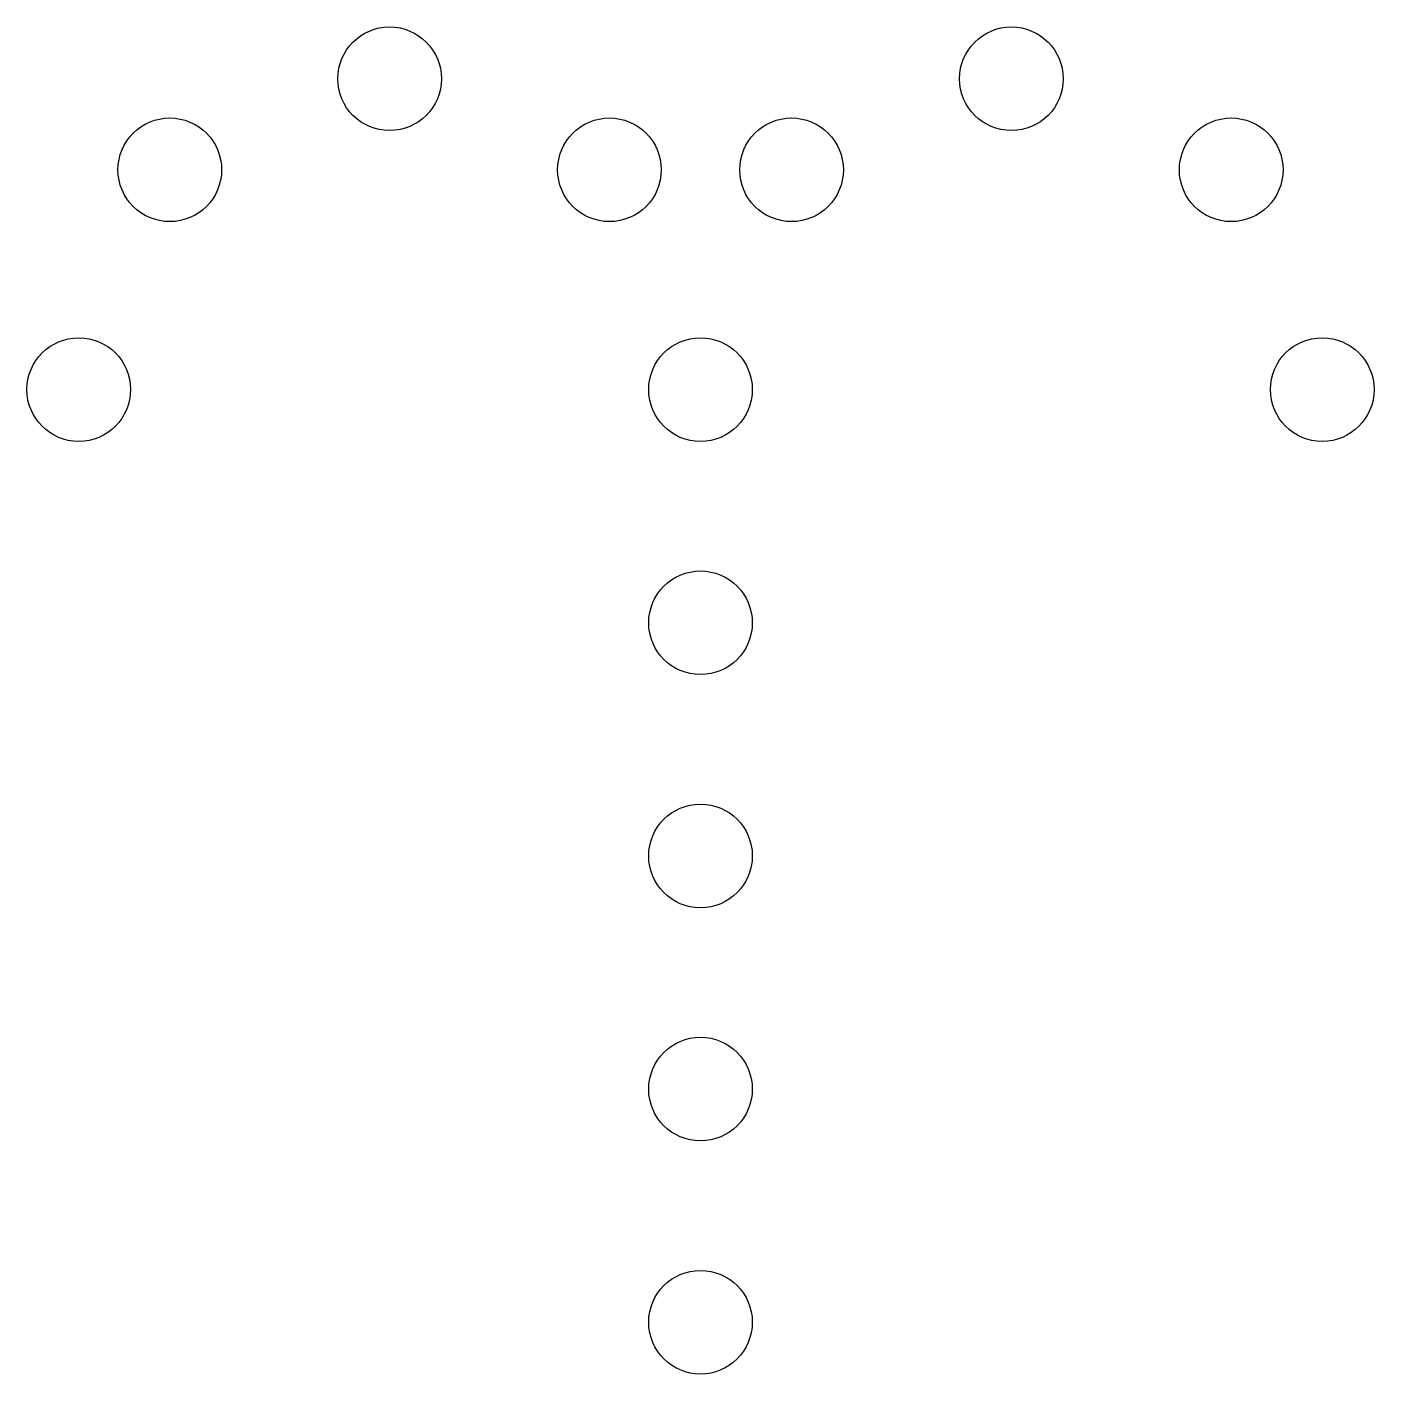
# Model space of a CAD drawing. Extents: x -1.95 to 1.95, y -2.13 to 1.77.
import ezdxf

# ---------------------------------------------------------------- set-up
doc = ezdxf.new("R2010")
doc.units = 0

msp = doc.modelspace()

# ---------------------------------------------------------------- linework, layer by layer
for centre in [(-0.9, 1.6178), (0.9, 1.6178), (-1.5364, 1.3542), (-0.2636, 1.3542), (0.2636, 1.3542), (1.5364, 1.3542), (-1.8, 0.7178), (0, 0.7178), (1.8, 0.7178), (0, 0.0428), (0, -0.6322), (0, -1.3072), (0, -1.9822)]:
    msp.add_circle(centre, 0.15)

doc.saveas('drawing.dxf')
